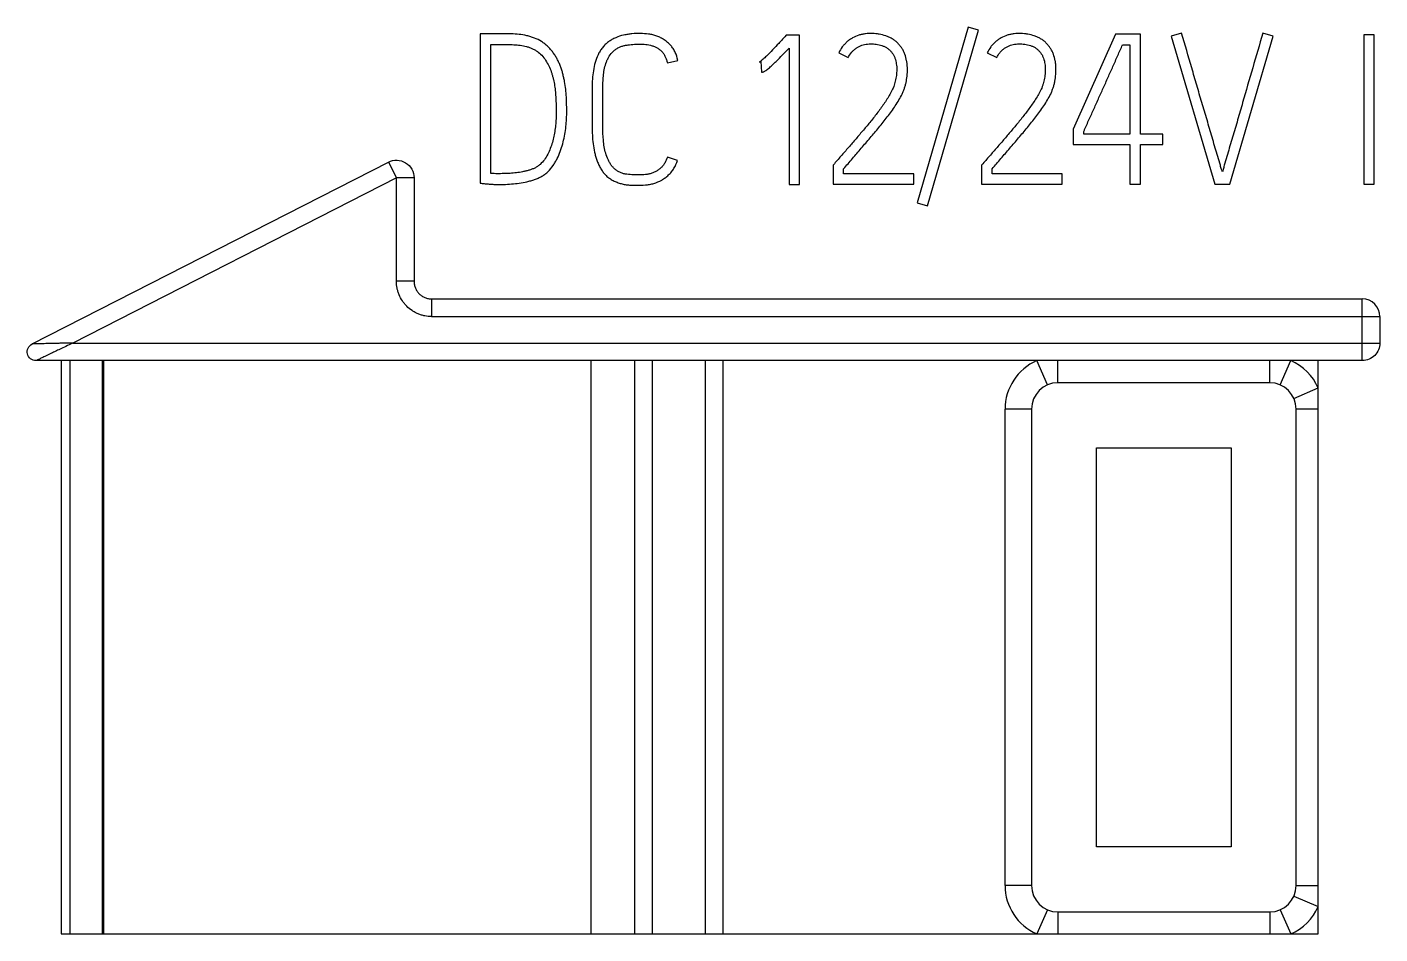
# Model space of a CAD drawing. Extents: x 0 to 420, y 0 to 297.
# Drawn here: x 118.17 to 133.51, y 212.15 to 222.43 of the extents above; entities that cross this region are included whole.
import ezdxf

# ---------------------------------------------------------------- set-up
doc = ezdxf.new("R2010")
doc.units = 0
doc.header["$LTSCALE"] = 23.1
doc.layers.add('10000_FRONT', color=7, linetype='CONTINUOUS')
doc.layers.add('10500_FRONT_LABELING', color=7, linetype='CONTINUOUS')

msp = doc.modelspace()

# ---------------------------------------------------------------- linework, layer by layer
at = {"layer": '10000_FRONT', "color": 7, "linetype": 'CONTINUOUS'}
for p, q in [((118.228, 218.837), (122.267, 220.899)), ((122.267, 220.899), (122.358, 220.721)), ((122.358, 220.721), (118.69, 218.848)), ((122.358, 219.548), (122.358, 220.721)), ((122.558, 220.721), (122.358, 220.721)), ((122.558, 220.721), (122.558, 219.548)), ((122.558, 219.548), (122.358, 219.548)), ((122.758, 219.348), (122.758, 219.148)), ((122.758, 219.348), (133.308, 219.348)), ((133.308, 218.648), (133.308, 219.348)), ((122.758, 219.148), (133.508, 219.148)), ((133.508, 219.148), (133.508, 218.848)), ((118.69, 218.848), (133.508, 218.848)), ((133.308, 218.648), (118.274, 218.648)), ((118.558, 218.648), (118.558, 212.148)), ((118.658, 218.648), (118.658, 212.148)), ((119.023, 218.648), (119.023, 212.148)), ((119.039, 218.648), (119.039, 212.148)), ((124.567, 212.148), (124.567, 218.648)), ((125.058, 218.648), (125.058, 212.148)), ((125.258, 218.648), (125.258, 212.148)), ((125.858, 218.648), (125.858, 212.148)), ((126.058, 218.648), (126.058, 212.148)), ((129.738, 218.373), (129.618, 218.648)), ((129.858, 218.398), (129.858, 218.648)), ((132.258, 218.398), (132.258, 218.648)), ((132.378, 218.373), (132.498, 218.648)), ((132.808, 212.148), (132.808, 218.648)), ((132.258, 218.398), (129.858, 218.398)), ((132.533, 218.218), (132.808, 218.338)), ((129.258, 212.698), (129.258, 218.098)), ((129.558, 218.098), (129.258, 218.098)), ((129.558, 218.098), (129.558, 212.698)), ((132.558, 212.698), (132.558, 218.098)), ((132.808, 218.098), (132.558, 218.098)), ((130.295, 213.135), (130.295, 217.661)), ((130.295, 217.661), (131.821, 217.661)), ((131.821, 217.661), (131.821, 213.135)), ((131.821, 213.135), (130.295, 213.135)), ((129.558, 212.698), (129.258, 212.698)), ((132.533, 212.578), (132.808, 212.458)), ((132.558, 212.698), (132.808, 212.698)), ((129.738, 212.423), (129.618, 212.148)), ((132.378, 212.423), (132.498, 212.148)), ((129.858, 212.398), (129.858, 212.148)), ((129.858, 212.398), (132.258, 212.398)), ((132.258, 212.398), (132.258, 212.148)), ((118.558, 212.148), (132.808, 212.148))]:
    msp.add_line(p, q, dxfattribs=at)
for centre, radius, start, end in [((133.308, 219.148), 0.2, 0, 90), ((129.858, 218.098), 0.6, 113.5565, 180), ((132.258, 218.098), 0.6, 23.5565, 66.4435), ((129.858, 218.098), 0.3, 90, 180), ((132.258, 218.098), 0.3, 0, 90), ((129.858, 212.698), 0.6, 180, 246.4435), ((129.858, 212.698), 0.3, 180, 270), ((132.258, 212.698), 0.3, 270, 360), ((132.258, 212.698), 0.6, 293.5565, 336.4435)]:
    msp.add_arc(centre, radius, start, end, dxfattribs=at)
for points, knots in [([(122.267, 220.899), (122.328, 220.931), (122.404, 220.928), (122.521, 220.856), (122.558, 220.79), (122.558, 220.721)], [0, 0, 0, 0, 0.5, 0.5, 1, 1, 1, 1]), ([(122.758, 219.148), (122.732, 219.148), (122.706, 219.151), (122.667, 219.158), (122.654, 219.162), (122.629, 219.169), (122.604, 219.178), (122.581, 219.189), (122.558, 219.202), (122.546, 219.208), (122.514, 219.23), (122.494, 219.247), (122.466, 219.274), (122.457, 219.284), (122.44, 219.305), (122.433, 219.315), (122.411, 219.348), (122.399, 219.371), (122.384, 219.407), (122.379, 219.42), (122.372, 219.445), (122.368, 219.457), (122.361, 219.496), (122.358, 219.522), (122.358, 219.548)], [0, 0, 0, 0, 0.125, 0.125, 0.1875, 0.1875, 0.25, 0.3125, 0.3125, 0.375, 0.375, 0.5, 0.5, 0.5625, 0.5625, 0.625, 0.625, 0.75, 0.75, 0.8125, 0.8125, 0.875, 0.875, 1, 1, 1, 1]), ([(122.558, 219.548), (122.558, 219.545), (122.558, 219.541), (122.558, 219.535), (122.559, 219.525), (122.562, 219.509), (122.565, 219.496), (122.569, 219.484), (122.571, 219.478), (122.578, 219.459), (122.585, 219.448), (122.599, 219.426), (122.607, 219.416), (122.626, 219.397), (122.636, 219.389), (122.652, 219.378), (122.658, 219.375), (122.67, 219.369), (122.681, 219.363), (122.694, 219.359), (122.706, 219.355), (122.712, 219.353), (122.732, 219.349), (122.745, 219.348), (122.758, 219.348)], [0, 0, 0, 0, 0.03125, 0.03125, 0.0625, 0.125, 0.1875, 0.1875, 0.25, 0.25, 0.375, 0.375, 0.5, 0.5, 0.625, 0.625, 0.6875, 0.6875, 0.75, 0.8125, 0.8125, 0.875, 0.875, 1, 1, 1, 1]), ([(118.274, 218.648), (118.251, 218.648), (118.229, 218.656), (118.194, 218.683), (118.182, 218.703), (118.171, 218.746), (118.174, 218.769), (118.192, 218.81), (118.208, 218.827), (118.228, 218.837)], [0, 0, 0, 0, 0.25, 0.25, 0.5, 0.5, 0.75, 0.75, 1, 1, 1, 1]), ([(118.69, 218.848), (118.662, 218.847), (118.634, 218.847), (118.592, 218.846), (118.578, 218.845), (118.549, 218.845), (118.534, 218.844), (118.506, 218.844), (118.492, 218.843), (118.466, 218.843), (118.453, 218.842), (118.428, 218.842), (118.415, 218.841), (118.389, 218.841), (118.376, 218.841), (118.354, 218.84), (118.344, 218.84), (118.326, 218.839), (118.317, 218.839), (118.299, 218.839), (118.291, 218.839), (118.277, 218.838), (118.271, 218.838), (118.264, 218.838), (118.262, 218.838), (118.252, 218.838), (118.243, 218.837), (118.231, 218.837), (118.228, 218.837), (118.228, 218.837)], [0, 0, 0, 0, 0.157963, 0.157963, 0.236944, 0.236944, 0.315926, 0.315926, 0.391386, 0.391386, 0.466846, 0.466846, 0.542306, 0.542306, 0.617766, 0.617766, 0.675162, 0.675162, 0.732558, 0.732558, 0.789954, 0.789954, 0.833001, 0.833001, 0.84735, 0.84735, 0.923558, 0.923558, 1, 1, 1, 1]), ([(118.69, 218.848), (118.663, 218.835), (118.615, 218.812), (118.549, 218.78), (118.495, 218.754), (118.442, 218.729), (118.39, 218.704), (118.34, 218.68), (118.303, 218.662), (118.279, 218.65), (118.275, 218.649), (118.274, 218.648)], [0, 0, 0, 0, 0.161229, 0.298217, 0.41099, 0.4996, 0.637717, 0.751521, 0.849254, 0.929944, 1, 1, 1, 1]), ([(133.508, 218.848), (133.508, 218.795), (133.487, 218.744), (133.413, 218.67), (133.361, 218.648), (133.308, 218.648)], [0, 0, 0, 0, 0.5, 0.5, 1, 1, 1, 1])]:
    msp.add_open_spline(points, degree=3, knots=knots, dxfattribs=at)
at = {"layer": '10500_FRONT_LABELING', "color": 7, "linetype": 'CONTINUOUS'}
for p, q in [((128.84, 222.43), (128.261, 220.438)), ((128.378, 220.405), (128.957, 222.397)), ((128.957, 222.397), (128.84, 222.43)), ((123.57, 222.355), (123.308, 222.353)), ((123.308, 222.353), (123.308, 220.66)), ((123.43, 220.771), (123.43, 222.232)), ((123.43, 222.232), (123.618, 222.232)), ((126.778, 222.339), (126.761, 222.32)), ((126.928, 222.339), (126.778, 222.339)), ((126.928, 220.646), (126.928, 222.339)), ((130.512, 222.348), (130.031, 221.273)), ((130.795, 222.348), (130.512, 222.348)), ((130.59, 222.23), (130.674, 222.23)), ((130.674, 222.23), (130.674, 221.216)), ((130.795, 221.216), (130.795, 222.348)), ((131.26, 222.36), (131.143, 222.327)), ((131.143, 222.327), (131.638, 220.648)), ((131.805, 220.648), (132.298, 222.327)), ((132.298, 222.327), (132.181, 222.36)), ((133.324, 222.343), (133.324, 220.648)), ((133.443, 222.343), (133.324, 222.343)), ((133.443, 220.648), (133.443, 222.343)), ((126.809, 222.192), (126.809, 220.646)), ((127.373, 222.138), (127.48, 222.084)), ((129.057, 222.138), (129.164, 222.084)), ((125.43, 222.025), (125.547, 222.053)), ((126.475, 222.034), (126.49, 222.039)), ((126.49, 222.039), (126.497, 221.919)), ((124.577, 221.747), (124.577, 221.299)), ((124.699, 221.299), (124.699, 221.747)), ((130.031, 221.273), (130.031, 221.098)), ((130.15, 221.216), (130.15, 221.247)), ((130.674, 221.216), (130.15, 221.216)), ((131.048, 221.216), (130.795, 221.216)), ((131.048, 221.098), (131.048, 221.216)), ((130.031, 221.098), (130.674, 221.098)), ((130.674, 221.098), (130.674, 220.648)), ((130.795, 220.648), (130.795, 221.098)), ((130.795, 221.098), (131.048, 221.098)), ((125.544, 220.917), (125.432, 220.957)), ((127.323, 220.881), (127.309, 220.865)), ((127.309, 220.865), (127.309, 220.648)), ((129.007, 220.881), (128.992, 220.865)), ((128.992, 220.865), (128.992, 220.648)), ((127.428, 220.766), (127.428, 220.822)), ((128.223, 220.766), (127.428, 220.766)), ((128.223, 220.648), (128.223, 220.766)), ((129.112, 220.766), (129.112, 220.822)), ((129.907, 220.766), (129.112, 220.766)), ((129.907, 220.648), (129.907, 220.766)), ((126.809, 220.646), (126.928, 220.646)), ((127.309, 220.648), (128.223, 220.648)), ((128.992, 220.648), (129.907, 220.648)), ((130.674, 220.648), (130.795, 220.648)), ((131.638, 220.648), (131.805, 220.648)), ((133.324, 220.648), (133.443, 220.648)), ((128.261, 220.438), (128.378, 220.405))]:
    msp.add_line(p, q, dxfattribs=at)
for points, knots in [([(123.308, 220.66), (123.323, 220.658), (123.338, 220.657), (123.367, 220.654), (123.382, 220.653), (123.412, 220.65), (123.427, 220.649), (123.456, 220.647), (123.471, 220.647), (123.515, 220.645), (123.545, 220.645), (123.604, 220.647), (123.633, 220.649), (123.692, 220.653), (123.722, 220.657), (123.78, 220.665), (123.809, 220.671), (123.853, 220.68), (123.868, 220.684), (123.897, 220.692), (123.911, 220.696), (123.939, 220.707), (123.953, 220.712), (123.981, 220.725), (123.994, 220.731), (124.02, 220.747), (124.033, 220.755), (124.056, 220.773), (124.068, 220.783), (124.1, 220.814), (124.118, 220.837), (124.144, 220.874), (124.152, 220.887), (124.167, 220.913), (124.174, 220.926), (124.194, 220.965), (124.206, 220.993), (124.227, 221.049), (124.236, 221.077), (124.251, 221.135), (124.258, 221.164), (124.269, 221.222), (124.274, 221.251), (124.281, 221.309), (124.284, 221.339), (124.288, 221.398), (124.289, 221.428), (124.289, 221.487), (124.289, 221.517), (124.288, 221.576), (124.287, 221.606), (124.283, 221.665), (124.281, 221.695), (124.274, 221.754), (124.27, 221.783), (124.262, 221.827), (124.259, 221.842), (124.252, 221.871), (124.249, 221.885), (124.242, 221.914), (124.238, 221.928), (124.229, 221.957), (124.224, 221.971), (124.213, 221.999), (124.207, 222.013), (124.195, 222.04), (124.188, 222.054), (124.174, 222.08), (124.167, 222.093), (124.151, 222.118), (124.142, 222.131), (124.124, 222.155), (124.115, 222.166), (124.095, 222.189), (124.085, 222.199), (124.063, 222.22), (124.052, 222.23), (124.034, 222.244), (124.028, 222.248), (124.016, 222.257), (124.01, 222.261), (123.978, 222.282), (123.951, 222.295), (123.909, 222.311), (123.895, 222.316), (123.867, 222.325), (123.852, 222.329), (123.808, 222.34), (123.778, 222.344), (123.719, 222.35), (123.689, 222.352), (123.645, 222.354), (123.63, 222.354), (123.6, 222.355), (123.585, 222.355), (123.57, 222.355)], [0, 0, 0, 0, 0.015625, 0.015625, 0.03125, 0.03125, 0.046875, 0.046875, 0.0625, 0.0625, 0.09375, 0.09375, 0.125, 0.125, 0.15625, 0.15625, 0.1875, 0.1875, 0.203125, 0.203125, 0.21875, 0.21875, 0.234375, 0.234375, 0.25, 0.25, 0.265625, 0.265625, 0.28125, 0.28125, 0.3125, 0.3125, 0.328125, 0.328125, 0.34375, 0.34375, 0.375, 0.375, 0.40625, 0.40625, 0.4375, 0.4375, 0.46875, 0.46875, 0.5, 0.5, 0.53125, 0.53125, 0.5625, 0.5625, 0.59375, 0.59375, 0.625, 0.625, 0.65625, 0.65625, 0.671875, 0.671875, 0.6875, 0.6875, 0.703125, 0.703125, 0.71875, 0.71875, 0.734375, 0.734375, 0.75, 0.75, 0.765625, 0.765625, 0.78125, 0.78125, 0.796875, 0.796875, 0.8125, 0.8125, 0.828125, 0.828125, 0.835938, 0.835938, 0.84375, 0.84375, 0.875, 0.875, 0.890625, 0.890625, 0.90625, 0.90625, 0.9375, 0.9375, 0.96875, 0.96875, 0.984375, 0.984375, 1, 1, 1, 1]), ([(123.618, 222.232), (123.642, 222.232), (123.666, 222.232), (123.714, 222.229), (123.738, 222.227), (123.786, 222.221), (123.81, 222.217), (123.845, 222.207), (123.857, 222.203), (123.88, 222.195), (123.891, 222.19), (123.913, 222.18), (123.924, 222.174), (123.945, 222.161), (123.955, 222.155), (123.984, 222.132), (124.002, 222.116), (124.033, 222.079), (124.047, 222.059), (124.072, 222.017), (124.083, 221.996), (124.103, 221.952), (124.112, 221.929), (124.123, 221.895), (124.126, 221.883), (124.133, 221.859), (124.136, 221.848), (124.144, 221.812), (124.148, 221.789), (124.156, 221.742), (124.158, 221.718), (124.163, 221.67), (124.164, 221.646), (124.167, 221.598), (124.168, 221.574), (124.17, 221.526), (124.17, 221.502), (124.17, 221.454), (124.17, 221.43), (124.168, 221.382), (124.166, 221.358), (124.162, 221.311), (124.159, 221.287), (124.152, 221.239), (124.148, 221.216), (124.138, 221.169), (124.133, 221.146), (124.113, 221.076), (124.096, 221.031), (124.062, 220.966), (124.05, 220.946), (124.021, 220.907), (124.006, 220.889), (123.983, 220.869), (123.978, 220.865), (123.969, 220.857), (123.954, 220.847), (123.938, 220.837), (123.917, 220.827), (123.906, 220.822), (123.883, 220.814), (123.871, 220.81), (123.848, 220.803), (123.836, 220.8), (123.813, 220.794), (123.801, 220.792), (123.766, 220.785), (123.742, 220.781), (123.695, 220.775), (123.671, 220.773), (123.635, 220.77), (123.623, 220.77), (123.599, 220.769), (123.586, 220.769), (123.55, 220.768), (123.526, 220.768), (123.49, 220.768), (123.478, 220.768), (123.454, 220.769), (123.442, 220.769), (123.43, 220.771)], [0, 0, 0, 0, 0.03125, 0.03125, 0.0625, 0.0625, 0.09375, 0.09375, 0.109375, 0.109375, 0.125, 0.125, 0.140625, 0.140625, 0.15625, 0.15625, 0.1875, 0.1875, 0.21875, 0.21875, 0.25, 0.25, 0.28125, 0.28125, 0.296875, 0.296875, 0.3125, 0.3125, 0.34375, 0.34375, 0.375, 0.375, 0.40625, 0.40625, 0.4375, 0.4375, 0.46875, 0.46875, 0.5, 0.5, 0.53125, 0.53125, 0.5625, 0.5625, 0.59375, 0.59375, 0.625, 0.625, 0.6875, 0.6875, 0.71875, 0.71875, 0.75, 0.75, 0.757812, 0.757812, 0.765625, 0.78125, 0.78125, 0.796875, 0.796875, 0.8125, 0.8125, 0.828125, 0.828125, 0.84375, 0.84375, 0.875, 0.875, 0.90625, 0.90625, 0.921875, 0.921875, 0.9375, 0.9375, 0.96875, 0.96875, 0.984375, 0.984375, 1, 1, 1, 1]), ([(125.547, 222.053), (125.542, 222.085), (125.533, 222.115), (125.516, 222.151), (125.513, 222.158), (125.505, 222.172), (125.5, 222.179), (125.487, 222.199), (125.478, 222.211), (125.457, 222.235), (125.445, 222.246), (125.421, 222.267), (125.409, 222.277), (125.382, 222.294), (125.368, 222.302), (125.34, 222.317), (125.325, 222.323), (125.296, 222.334), (125.28, 222.338), (125.249, 222.346), (125.234, 222.348), (125.186, 222.355), (125.155, 222.357), (125.092, 222.358), (125.06, 222.357), (125.013, 222.352), (124.997, 222.35), (124.966, 222.345), (124.95, 222.342), (124.904, 222.332), (124.874, 222.322), (124.83, 222.303), (124.816, 222.296), (124.788, 222.28), (124.775, 222.272), (124.75, 222.253), (124.738, 222.243), (124.714, 222.221), (124.704, 222.209), (124.684, 222.184), (124.675, 222.171), (124.658, 222.144), (124.651, 222.13), (124.63, 222.088), (124.619, 222.058), (124.602, 221.998), (124.596, 221.967), (124.581, 221.873), (124.577, 221.81), (124.577, 221.747)], [0, 0, 0, 0, 0.0625, 0.0625, 0.078125, 0.078125, 0.09375, 0.09375, 0.125, 0.125, 0.15625, 0.15625, 0.1875, 0.1875, 0.21875, 0.21875, 0.25, 0.25, 0.28125, 0.28125, 0.3125, 0.3125, 0.375, 0.375, 0.4375, 0.4375, 0.46875, 0.46875, 0.5, 0.5, 0.5625, 0.5625, 0.59375, 0.59375, 0.625, 0.625, 0.65625, 0.65625, 0.6875, 0.6875, 0.71875, 0.71875, 0.75, 0.75, 0.8125, 0.8125, 0.875, 0.875, 1, 1, 1, 1]), ([(124.699, 221.747), (124.699, 221.771), (124.699, 221.795), (124.702, 221.844), (124.704, 221.868), (124.709, 221.916), (124.713, 221.94), (124.723, 221.988), (124.73, 222.011), (124.743, 222.046), (124.748, 222.057), (124.759, 222.079), (124.765, 222.09), (124.784, 222.121), (124.8, 222.14), (124.822, 222.16), (124.827, 222.164), (124.836, 222.172), (124.841, 222.176), (124.857, 222.186), (124.867, 222.192), (124.889, 222.203), (124.9, 222.208), (124.924, 222.216), (124.936, 222.219), (124.96, 222.224), (124.972, 222.226), (124.996, 222.23), (125.008, 222.231), (125.044, 222.235), (125.069, 222.237), (125.117, 222.237), (125.142, 222.237), (125.191, 222.233), (125.215, 222.23), (125.251, 222.221), (125.263, 222.218), (125.286, 222.209), (125.297, 222.205), (125.319, 222.193), (125.329, 222.187), (125.348, 222.172), (125.357, 222.164), (125.37, 222.15), (125.374, 222.146), (125.381, 222.136), (125.385, 222.131), (125.395, 222.116), (125.401, 222.105), (125.411, 222.083), (125.416, 222.072), (125.424, 222.049), (125.427, 222.037), (125.43, 222.025)], [0, 0, 0, 0, 0.0625, 0.0625, 0.125, 0.125, 0.1875, 0.1875, 0.25, 0.25, 0.28125, 0.28125, 0.3125, 0.3125, 0.375, 0.375, 0.390625, 0.390625, 0.40625, 0.40625, 0.4375, 0.4375, 0.46875, 0.46875, 0.5, 0.5, 0.53125, 0.53125, 0.5625, 0.5625, 0.625, 0.625, 0.6875, 0.6875, 0.75, 0.75, 0.78125, 0.78125, 0.8125, 0.8125, 0.84375, 0.84375, 0.875, 0.875, 0.890625, 0.890625, 0.90625, 0.90625, 0.9375, 0.9375, 0.96875, 0.96875, 1, 1, 1, 1]), ([(126.761, 222.32), (126.75, 222.307), (126.738, 222.295), (126.716, 222.27), (126.704, 222.258), (126.67, 222.221), (126.647, 222.196), (126.6, 222.147), (126.577, 222.123), (126.54, 222.088), (126.528, 222.077), (126.509, 222.06), (126.502, 222.055), (126.489, 222.044), (126.483, 222.039), (126.475, 222.034)], [0, 0, 0, 0, 0.125, 0.125, 0.25, 0.25, 0.5, 0.5, 0.75, 0.75, 0.875, 0.875, 0.9375, 0.9375, 1, 1, 1, 1]), ([(127.48, 222.084), (127.49, 222.104), (127.501, 222.122), (127.522, 222.148), (127.53, 222.156), (127.546, 222.171), (127.562, 222.186), (127.581, 222.198), (127.6, 222.209), (127.61, 222.214), (127.64, 222.226), (127.661, 222.232), (127.694, 222.237), (127.705, 222.238), (127.727, 222.239), (127.738, 222.24), (127.771, 222.239), (127.792, 222.237), (127.825, 222.232), (127.836, 222.229), (127.857, 222.223), (127.867, 222.22), (127.888, 222.211), (127.898, 222.207), (127.912, 222.198), (127.917, 222.196), (127.926, 222.189), (127.931, 222.186), (127.943, 222.176), (127.952, 222.169), (127.963, 222.157), (127.966, 222.153), (127.973, 222.144), (127.977, 222.14), (127.986, 222.126), (127.992, 222.117), (128.002, 222.097), (128.006, 222.087), (128.014, 222.066), (128.017, 222.056), (128.022, 222.035), (128.024, 222.024), (128.027, 222.002), (128.029, 221.991), (128.03, 221.969), (128.03, 221.958), (128.03, 221.925), (128.029, 221.904), (128.024, 221.86), (128.019, 221.839), (128.012, 221.807), (128.009, 221.797), (128.003, 221.776), (128, 221.765), (127.988, 221.734), (127.979, 221.715), (127.959, 221.676), (127.948, 221.657), (127.926, 221.621), (127.914, 221.602), (127.877, 221.548), (127.852, 221.513), (127.8, 221.443), (127.774, 221.409), (127.719, 221.341), (127.691, 221.308), (127.635, 221.242), (127.607, 221.209), (127.551, 221.143), (127.523, 221.11), (127.466, 221.045), (127.437, 221.012), (127.394, 220.963), (127.38, 220.947), (127.352, 220.914), (127.337, 220.898), (127.323, 220.881)], [0, 0, 0, 0, 0.03125, 0.03125, 0.046875, 0.046875, 0.0625, 0.078125, 0.078125, 0.09375, 0.09375, 0.125, 0.125, 0.140625, 0.140625, 0.15625, 0.15625, 0.1875, 0.1875, 0.203125, 0.203125, 0.21875, 0.21875, 0.234375, 0.234375, 0.242188, 0.242188, 0.25, 0.25, 0.265625, 0.265625, 0.273438, 0.273438, 0.28125, 0.28125, 0.296875, 0.296875, 0.3125, 0.3125, 0.328125, 0.328125, 0.34375, 0.34375, 0.359375, 0.359375, 0.375, 0.375, 0.40625, 0.40625, 0.4375, 0.4375, 0.453125, 0.453125, 0.46875, 0.46875, 0.5, 0.5, 0.53125, 0.53125, 0.5625, 0.5625, 0.625, 0.625, 0.6875, 0.6875, 0.75, 0.75, 0.8125, 0.8125, 0.875, 0.875, 0.9375, 0.9375, 0.96875, 0.96875, 1, 1, 1, 1]), ([(127.428, 220.822), (127.461, 220.862), (127.495, 220.901), (127.562, 220.979), (127.595, 221.018), (127.662, 221.096), (127.696, 221.135), (127.762, 221.213), (127.795, 221.252), (127.86, 221.332), (127.893, 221.372), (127.939, 221.433), (127.955, 221.454), (127.985, 221.495), (128, 221.516), (128.028, 221.559), (128.042, 221.581), (128.069, 221.626), (128.081, 221.648), (128.097, 221.683), (128.102, 221.695), (128.112, 221.719), (128.116, 221.731), (128.124, 221.755), (128.128, 221.768), (128.134, 221.793), (128.137, 221.805), (128.144, 221.843), (128.148, 221.869), (128.152, 221.92), (128.152, 221.945), (128.151, 221.984), (128.15, 221.997), (128.147, 222.023), (128.145, 222.036), (128.138, 222.074), (128.132, 222.099), (128.118, 222.135), (128.113, 222.147), (128.101, 222.17), (128.095, 222.182), (128.081, 222.203), (128.073, 222.213), (128.056, 222.233), (128.048, 222.243), (128.029, 222.261), (128.019, 222.27), (127.999, 222.285), (127.988, 222.292), (127.966, 222.305), (127.954, 222.311), (127.931, 222.322), (127.918, 222.326), (127.882, 222.339), (127.857, 222.346), (127.819, 222.352), (127.806, 222.354), (127.78, 222.356), (127.767, 222.357), (127.728, 222.358), (127.702, 222.357), (127.664, 222.352), (127.651, 222.35), (127.625, 222.345), (127.612, 222.342), (127.575, 222.33), (127.552, 222.32), (127.518, 222.301), (127.507, 222.294), (127.486, 222.279), (127.465, 222.263), (127.447, 222.244), (127.429, 222.225), (127.421, 222.215), (127.397, 222.184), (127.384, 222.162), (127.373, 222.138)], [0, 0, 0, 0, 0.0625, 0.0625, 0.125, 0.125, 0.1875, 0.1875, 0.25, 0.25, 0.3125, 0.3125, 0.34375, 0.34375, 0.375, 0.375, 0.40625, 0.40625, 0.4375, 0.4375, 0.453125, 0.453125, 0.46875, 0.46875, 0.484375, 0.484375, 0.5, 0.5, 0.53125, 0.53125, 0.5625, 0.5625, 0.578125, 0.578125, 0.59375, 0.59375, 0.625, 0.625, 0.640625, 0.640625, 0.65625, 0.65625, 0.671875, 0.671875, 0.6875, 0.6875, 0.703125, 0.703125, 0.71875, 0.71875, 0.734375, 0.734375, 0.75, 0.75, 0.78125, 0.78125, 0.796875, 0.796875, 0.8125, 0.8125, 0.84375, 0.84375, 0.859375, 0.859375, 0.875, 0.875, 0.90625, 0.90625, 0.921875, 0.921875, 0.9375, 0.953125, 0.953125, 0.96875, 0.96875, 1, 1, 1, 1]), ([(129.164, 222.084), (129.173, 222.104), (129.185, 222.122), (129.206, 222.148), (129.213, 222.156), (129.229, 222.171), (129.246, 222.186), (129.264, 222.198), (129.283, 222.209), (129.293, 222.214), (129.324, 222.226), (129.345, 222.232), (129.378, 222.237), (129.389, 222.238), (129.411, 222.239), (129.422, 222.24), (129.454, 222.239), (129.476, 222.237), (129.509, 222.232), (129.519, 222.229), (129.541, 222.223), (129.551, 222.22), (129.571, 222.211), (129.581, 222.207), (129.596, 222.198), (129.601, 222.196), (129.61, 222.189), (129.614, 222.186), (129.627, 222.176), (129.635, 222.169), (129.647, 222.157), (129.65, 222.153), (129.657, 222.144), (129.661, 222.14), (129.67, 222.126), (129.676, 222.117), (129.686, 222.097), (129.69, 222.087), (129.698, 222.066), (129.701, 222.056), (129.706, 222.035), (129.708, 222.024), (129.711, 222.002), (129.712, 221.991), (129.714, 221.969), (129.714, 221.958), (129.714, 221.925), (129.713, 221.904), (129.707, 221.86), (129.703, 221.839), (129.696, 221.807), (129.693, 221.797), (129.687, 221.776), (129.683, 221.765), (129.672, 221.734), (129.663, 221.715), (129.643, 221.676), (129.632, 221.657), (129.609, 221.621), (129.597, 221.602), (129.561, 221.548), (129.536, 221.513), (129.484, 221.443), (129.457, 221.409), (129.403, 221.341), (129.375, 221.308), (129.319, 221.242), (129.291, 221.209), (129.235, 221.143), (129.206, 221.11), (129.15, 221.045), (129.121, 221.012), (129.078, 220.963), (129.064, 220.947), (129.035, 220.914), (129.021, 220.898), (129.007, 220.881)], [0, 0, 0, 0, 0.03125, 0.03125, 0.046875, 0.046875, 0.0625, 0.078125, 0.078125, 0.09375, 0.09375, 0.125, 0.125, 0.140625, 0.140625, 0.15625, 0.15625, 0.1875, 0.1875, 0.203125, 0.203125, 0.21875, 0.21875, 0.234375, 0.234375, 0.242188, 0.242188, 0.25, 0.25, 0.265625, 0.265625, 0.273438, 0.273438, 0.28125, 0.28125, 0.296875, 0.296875, 0.3125, 0.3125, 0.328125, 0.328125, 0.34375, 0.34375, 0.359375, 0.359375, 0.375, 0.375, 0.40625, 0.40625, 0.4375, 0.4375, 0.453125, 0.453125, 0.46875, 0.46875, 0.5, 0.5, 0.53125, 0.53125, 0.5625, 0.5625, 0.625, 0.625, 0.6875, 0.6875, 0.75, 0.75, 0.8125, 0.8125, 0.875, 0.875, 0.9375, 0.9375, 0.96875, 0.96875, 1, 1, 1, 1]), ([(129.112, 220.822), (129.145, 220.862), (129.178, 220.901), (129.245, 220.979), (129.279, 221.018), (129.346, 221.096), (129.379, 221.135), (129.446, 221.213), (129.479, 221.252), (129.544, 221.332), (129.576, 221.372), (129.623, 221.433), (129.638, 221.454), (129.669, 221.495), (129.683, 221.516), (129.712, 221.559), (129.726, 221.581), (129.752, 221.626), (129.764, 221.648), (129.781, 221.683), (129.786, 221.695), (129.795, 221.719), (129.8, 221.731), (129.808, 221.755), (129.811, 221.768), (129.818, 221.793), (129.821, 221.805), (129.828, 221.843), (129.831, 221.869), (129.835, 221.92), (129.836, 221.945), (129.834, 221.984), (129.833, 221.997), (129.831, 222.023), (129.829, 222.036), (129.822, 222.074), (129.815, 222.099), (129.802, 222.135), (129.796, 222.147), (129.785, 222.17), (129.778, 222.182), (129.764, 222.203), (129.757, 222.213), (129.74, 222.233), (129.731, 222.243), (129.713, 222.261), (129.703, 222.27), (129.683, 222.285), (129.672, 222.292), (129.649, 222.305), (129.638, 222.311), (129.614, 222.322), (129.602, 222.326), (129.565, 222.339), (129.541, 222.346), (129.502, 222.352), (129.49, 222.354), (129.464, 222.356), (129.451, 222.357), (129.412, 222.358), (129.386, 222.357), (129.347, 222.352), (129.334, 222.35), (129.309, 222.345), (129.296, 222.342), (129.259, 222.33), (129.235, 222.32), (129.201, 222.301), (129.19, 222.294), (129.169, 222.279), (129.149, 222.263), (129.13, 222.244), (129.113, 222.225), (129.104, 222.215), (129.081, 222.184), (129.068, 222.162), (129.057, 222.138)], [0, 0, 0, 0, 0.0625, 0.0625, 0.125, 0.125, 0.1875, 0.1875, 0.25, 0.25, 0.3125, 0.3125, 0.34375, 0.34375, 0.375, 0.375, 0.40625, 0.40625, 0.4375, 0.4375, 0.453125, 0.453125, 0.46875, 0.46875, 0.484375, 0.484375, 0.5, 0.5, 0.53125, 0.53125, 0.5625, 0.5625, 0.578125, 0.578125, 0.59375, 0.59375, 0.625, 0.625, 0.640625, 0.640625, 0.65625, 0.65625, 0.671875, 0.671875, 0.6875, 0.6875, 0.703125, 0.703125, 0.71875, 0.71875, 0.734375, 0.734375, 0.75, 0.75, 0.78125, 0.78125, 0.796875, 0.796875, 0.8125, 0.8125, 0.84375, 0.84375, 0.859375, 0.859375, 0.875, 0.875, 0.90625, 0.90625, 0.921875, 0.921875, 0.9375, 0.953125, 0.953125, 0.96875, 0.96875, 1, 1, 1, 1]), ([(130.15, 221.247), (130.155, 221.257), (130.159, 221.267), (130.169, 221.288), (130.173, 221.298), (130.187, 221.328), (130.196, 221.349), (130.224, 221.41), (130.243, 221.451), (130.279, 221.533), (130.298, 221.574), (130.334, 221.656), (130.353, 221.697), (130.39, 221.779), (130.408, 221.82), (130.445, 221.902), (130.463, 221.943), (130.5, 222.025), (130.518, 222.066), (130.545, 222.127), (130.554, 222.148), (130.572, 222.189), (130.581, 222.209), (130.59, 222.23)], [0, 0, 0, 0, 0.03125, 0.03125, 0.0625, 0.0625, 0.125, 0.125, 0.25, 0.25, 0.375, 0.375, 0.5, 0.5, 0.625, 0.625, 0.75, 0.75, 0.875, 0.875, 0.9375, 0.9375, 1, 1, 1, 1]), ([(131.722, 220.789), (131.716, 220.806), (131.711, 220.822), (131.701, 220.855), (131.697, 220.871), (131.682, 220.92), (131.672, 220.953), (131.644, 221.051), (131.624, 221.116), (131.586, 221.247), (131.567, 221.313), (131.539, 221.411), (131.529, 221.444), (131.51, 221.509), (131.5, 221.542), (131.48, 221.607), (131.47, 221.64), (131.451, 221.705), (131.441, 221.738), (131.413, 221.836), (131.394, 221.902), (131.336, 222.098), (131.298, 222.229), (131.26, 222.36)], [0, 0, 0, 0, 0.03125, 0.03125, 0.0625, 0.0625, 0.125, 0.125, 0.25, 0.25, 0.375, 0.375, 0.4375, 0.4375, 0.5, 0.5, 0.5625, 0.5625, 0.625, 0.625, 0.75, 0.75, 1, 1, 1, 1]), ([(132.181, 222.36), (132.142, 222.229), (132.104, 222.098), (132.027, 221.837), (131.989, 221.706), (131.933, 221.509), (131.914, 221.443), (131.876, 221.313), (131.857, 221.247), (131.818, 221.116), (131.798, 221.051), (131.769, 220.953), (131.76, 220.92), (131.746, 220.871), (131.741, 220.855), (131.732, 220.822), (131.727, 220.806), (131.722, 220.789)], [0, 0, 0, 0, 0.25, 0.25, 0.5, 0.5, 0.625, 0.625, 0.75, 0.75, 0.875, 0.875, 0.9375, 0.9375, 0.96875, 0.96875, 1, 1, 1, 1]), ([(126.497, 221.919), (126.501, 221.919), (126.506, 221.92), (126.514, 221.921), (126.518, 221.922), (126.527, 221.925), (126.531, 221.927), (126.538, 221.932), (126.542, 221.934), (126.553, 221.941), (126.56, 221.947), (126.574, 221.958), (126.58, 221.963), (126.6, 221.981), (126.613, 221.992), (126.638, 222.017), (126.651, 222.029), (126.688, 222.066), (126.712, 222.091), (126.761, 222.141), (126.785, 222.167), (126.809, 222.192)], [0, 0, 0, 0, 0.03125, 0.03125, 0.0625, 0.0625, 0.09375, 0.09375, 0.125, 0.125, 0.1875, 0.1875, 0.25, 0.25, 0.375, 0.375, 0.5, 0.5, 0.75, 0.75, 1, 1, 1, 1]), ([(124.577, 221.299), (124.577, 221.267), (124.578, 221.235), (124.581, 221.171), (124.584, 221.139), (124.592, 221.076), (124.597, 221.044), (124.608, 220.997), (124.612, 220.981), (124.621, 220.95), (124.625, 220.935), (124.636, 220.905), (124.642, 220.89), (124.655, 220.861), (124.663, 220.846), (124.679, 220.818), (124.688, 220.805), (124.706, 220.779), (124.717, 220.766), (124.733, 220.749), (124.739, 220.743), (124.752, 220.732), (124.758, 220.727), (124.777, 220.713), (124.791, 220.704), (124.819, 220.688), (124.833, 220.681), (124.863, 220.668), (124.878, 220.663), (124.909, 220.654), (124.925, 220.65), (124.956, 220.644), (124.972, 220.642), (125.005, 220.639), (125.021, 220.638), (125.053, 220.637), (125.069, 220.637), (125.117, 220.636), (125.149, 220.637), (125.197, 220.641), (125.213, 220.644), (125.245, 220.65), (125.261, 220.653), (125.307, 220.667), (125.337, 220.68), (125.38, 220.704), (125.393, 220.713), (125.419, 220.732), (125.444, 220.753), (125.466, 220.776), (125.482, 220.795), (125.487, 220.802), (125.496, 220.815), (125.501, 220.822), (125.522, 220.856), (125.535, 220.885), (125.544, 220.917)], [0, 0, 0, 0, 0.0625, 0.0625, 0.125, 0.125, 0.1875, 0.1875, 0.21875, 0.21875, 0.25, 0.25, 0.28125, 0.28125, 0.3125, 0.3125, 0.34375, 0.34375, 0.375, 0.375, 0.390625, 0.390625, 0.40625, 0.40625, 0.4375, 0.4375, 0.46875, 0.46875, 0.5, 0.5, 0.53125, 0.53125, 0.5625, 0.5625, 0.59375, 0.59375, 0.625, 0.625, 0.6875, 0.6875, 0.71875, 0.71875, 0.75, 0.75, 0.8125, 0.8125, 0.84375, 0.84375, 0.875, 0.90625, 0.90625, 0.921875, 0.921875, 0.9375, 0.9375, 1, 1, 1, 1]), ([(125.432, 220.957), (125.424, 220.933), (125.414, 220.91), (125.394, 220.878), (125.387, 220.868), (125.375, 220.853), (125.371, 220.848), (125.362, 220.839), (125.357, 220.835), (125.343, 220.822), (125.333, 220.815), (125.313, 220.8), (125.302, 220.794), (125.279, 220.782), (125.267, 220.778), (125.243, 220.769), (125.231, 220.766), (125.206, 220.761), (125.193, 220.759), (125.168, 220.757), (125.156, 220.756), (125.118, 220.754), (125.092, 220.754), (125.054, 220.755), (125.041, 220.756), (125.016, 220.757), (125.003, 220.758), (124.978, 220.761), (124.966, 220.762), (124.941, 220.766), (124.928, 220.769), (124.91, 220.775), (124.904, 220.777), (124.892, 220.783), (124.887, 220.785), (124.87, 220.794), (124.859, 220.801), (124.844, 220.812), (124.839, 220.816), (124.83, 220.825), (124.825, 220.829), (124.812, 220.842), (124.803, 220.852), (124.788, 220.872), (124.782, 220.883), (124.769, 220.905), (124.763, 220.917), (124.747, 220.951), (124.739, 220.975), (124.724, 221.023), (124.719, 221.048), (124.71, 221.098), (124.707, 221.123), (124.7, 221.198), (124.699, 221.248), (124.699, 221.299)], [0, 0, 0, 0, 0.0625, 0.0625, 0.09375, 0.09375, 0.109375, 0.109375, 0.125, 0.125, 0.15625, 0.15625, 0.1875, 0.1875, 0.21875, 0.21875, 0.25, 0.25, 0.28125, 0.28125, 0.3125, 0.3125, 0.375, 0.375, 0.40625, 0.40625, 0.4375, 0.4375, 0.46875, 0.46875, 0.5, 0.5, 0.515625, 0.515625, 0.53125, 0.53125, 0.5625, 0.5625, 0.578125, 0.578125, 0.59375, 0.59375, 0.625, 0.625, 0.65625, 0.65625, 0.6875, 0.6875, 0.75, 0.75, 0.8125, 0.8125, 0.875, 0.875, 1, 1, 1, 1])]:
    msp.add_open_spline(points, degree=3, knots=knots, dxfattribs=at)

doc.saveas('drawing.dxf')
